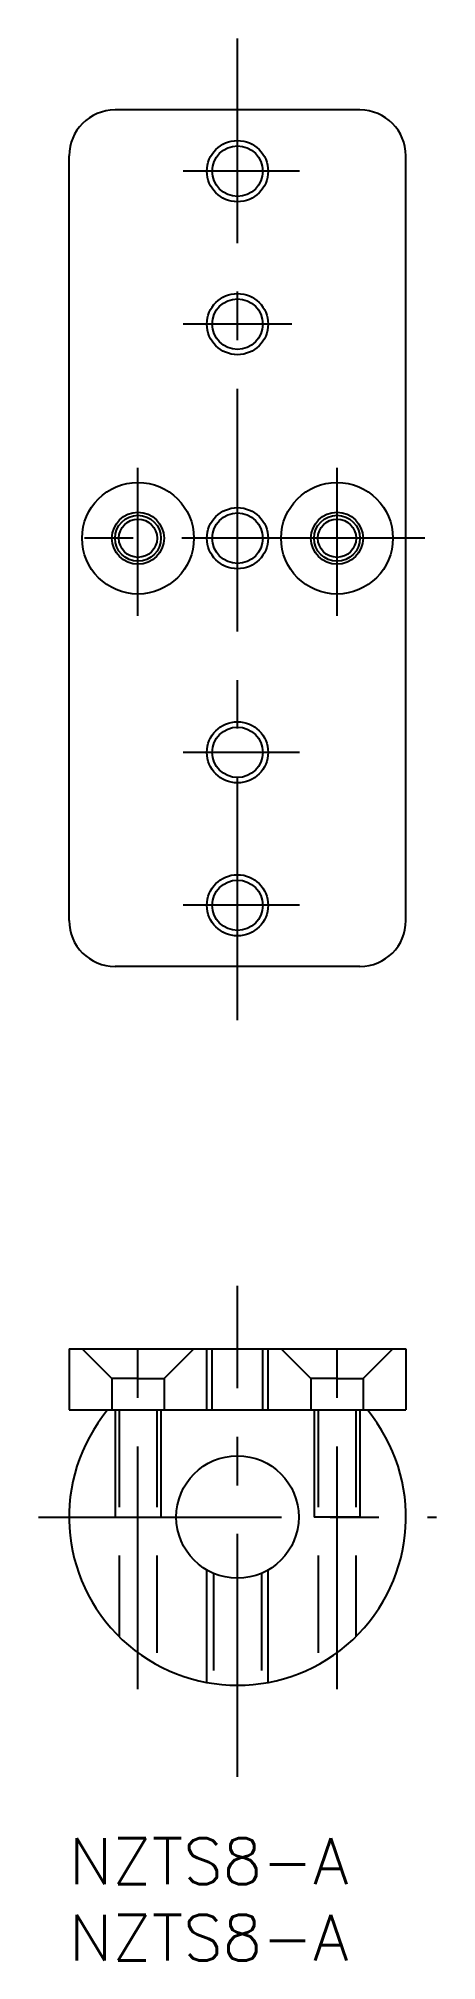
# Model space of a CAD drawing. Extents: x -2 to 24, y -8 to 118.
import ezdxf

# ---------------------------------------------------------------- set-up
doc = ezdxf.new("R2010")
doc.units = 0
doc.header["$LTSCALE"] = 0.5
doc.linetypes.add('CENTER', pattern=[50.8, 31.75, -6.35, 6.35, -6.35])
doc.linetypes.add('DASHED', pattern=[19.05, 12.7, -6.35])
for name, color, linetype in [('MSM_CENTER', 1, 'CENTER'), ('MSM_CONTINUOUS', 7, 'CONTINUOUS'), ('MSM_DASHED', 4, 'DASHED'), ('MSM_NARROW', 5, 'CONTINUOUS'), ('MSM_PART_NUMBER', 7, 'CONTINUOUS')]:
    doc.layers.add(name, color=color, linetype=linetype)
doc.styles.get("Standard").update_dxf_attribs({"font": 'txt.shx', "height": 3, "bigfont": 'bigfont.shx'})

# ---------------------------------------------------------------- blocks, each defined once
blk = doc.blocks.new('*U17')
at = {"layer": 'MSM_PART_NUMBER'}
blk.add_text('NZTS8-A', height=3, dxfattribs=at).set_placement((0, -3))
blk = doc.blocks.new('*U18')
at = {"layer": 'MSM_PART_NUMBER'}
blk.add_text('NZTS8-A', height=3, dxfattribs=at).set_placement((0, -8))

msp = doc.modelspace()

# ---------------------------------------------------------------- linework, layer by layer
at = {"layer": 'MSM_CENTER'}
for p, q in [((11, 53.498165), (11, 117.67846)), ((15.042004, 109), (7.460759, 109)), ((14.539241, 109), (7.460759, 109)), ((14.539241, 99), (7.460759, 99)), ((4.5, 79.921042), (4.5, 89.593421)), ((17.5, 79.921042), (17.5, 89.593421)), ((23.238409, 85), (-1.510863, 85)), ((15.042004, 71), (7.460759, 71)), ((15.042004, 61), (7.460759, 61)), ((14.539241, 61), (7.460759, 61)), ((11, 4.021941), (11, 36.126488)), ((4.5, 9.74167), (4.5, 33.545506)), ((17.5, 9.74167), (17.5, 33.545506)), ((-2, 21), (24, 21))]:
    msp.add_line(p, q, dxfattribs=at)
at = {"layer": 'MSM_CONTINUOUS'}
for p, q in [((19, 113), (3, 113)), ((0, 60), (0, 110)), ((22, 60), (22, 110)), ((22, 60), (22, 110)), ((0, 81), (0, 89)), ((22, 81), (22, 89)), ((19, 57), (3, 57)), ((0, 32), (22, 32)), ((0, 32), (0, 28)), ((22, 32), (22, 28)), ((0, 28), (5, 28)), ((2.514719, 28), (5, 28)), ((17, 28), (19.485281, 28)), ((17, 28), (22, 28))]:
    msp.add_line(p, q, dxfattribs=at)
for centre, radius in [((11, 109), 1.65), ((11, 99), 1.65), ((4.5, 85), 3.65), ((17.5, 85), 3.65), ((4.5, 85), 1.7), ((4.5, 85), 1.25), ((11, 85), 1.65), ((17.5, 85), 1.7), ((17.5, 85), 1.25), ((11, 71), 1.65), ((11, 61), 1.65), ((11, 21), 4), ((11, 21), 4)]:
    msp.add_circle(centre, radius, dxfattribs=at)
for centre, radius, start, end in [((3, 110), 3, 90, 180), ((19, 110), 3, 0, 90), ((3, 60), 3, 180, 270), ((19, 60), 3, 270, 0), ((11, 21), 11, 140.478804, 39.52119636)]:
    msp.add_arc(centre, radius, start, end, dxfattribs=at)
at = {"layer": 'MSM_DASHED'}
for p, q in [((2.8, 30.05), (0.85, 32)), ((6.2, 30.05), (8.15, 32)), ((9.35, 28), (9.35, 32)), ((12.65, 28), (12.65, 32)), ((15.8, 30.05), (13.85, 32)), ((19.2, 30.05), (21.15, 32)), ((2.8, 30.05), (2.8, 28)), ((4.5, 30.05), (2.8, 30.05)), ((4.5, 30.05), (6.2, 30.05)), ((6.2, 30.05), (6.2, 28)), ((17.5, 30.05), (15.8, 30.05)), ((15.8, 30.05), (15.8, 28)), ((17.5, 30.05), (19.2, 30.05)), ((19.2, 30.05), (19.2, 28)), ((3.270613, 28), (3.270613, 13.173342)), ((5, 28), (17, 28)), ((5.729387, 28), (5.729387, 11.344917)), ((16.270613, 28), (16.270613, 11.344917)), ((18.729387, 28), (18.729387, 13.173342)), ((3, 21), (6, 21)), ((19, 21), (16, 21)), ((9.429415, 17.321242), (9.429415, 10.112702)), ((12.570585, 17.321242), (12.570585, 10.112702))]:
    msp.add_line(p, q, dxfattribs=at)
at = {"layer": 'MSM_DASHED', "linetype": 'CONTINUOUS'}
msp.add_line((5, 28), (17, 28), dxfattribs=at)
at = {"layer": 'MSM_NARROW'}
for p, q in [((9, 28), (9, 32)), ((13, 28), (13, 32)), ((3, 28), (3, 21)), ((6, 28), (6, 21)), ((16, 28), (16, 21)), ((19, 28), (19, 21)), ((9, 10.183346), (9, 17.535899)), ((13, 10.183346), (13, 17.535899))]:
    msp.add_line(p, q, dxfattribs=at)
for centre, radius in [((11, 109), 2), ((11, 99), 2), ((11, 85), 2), ((4.5, 85), 1.5), ((17.5, 85), 1.5), ((11, 71), 2), ((11, 61), 2)]:
    msp.add_circle(centre, radius, dxfattribs=at)

# ---------------------------------------------------------------- block references
at = {"layer": 'MSM_CONTINUOUS'}
for name in ['*U17', '*U18']:
    msp.add_blockref(name, (0, 0), dxfattribs=at)

doc.saveas('drawing.dxf')
